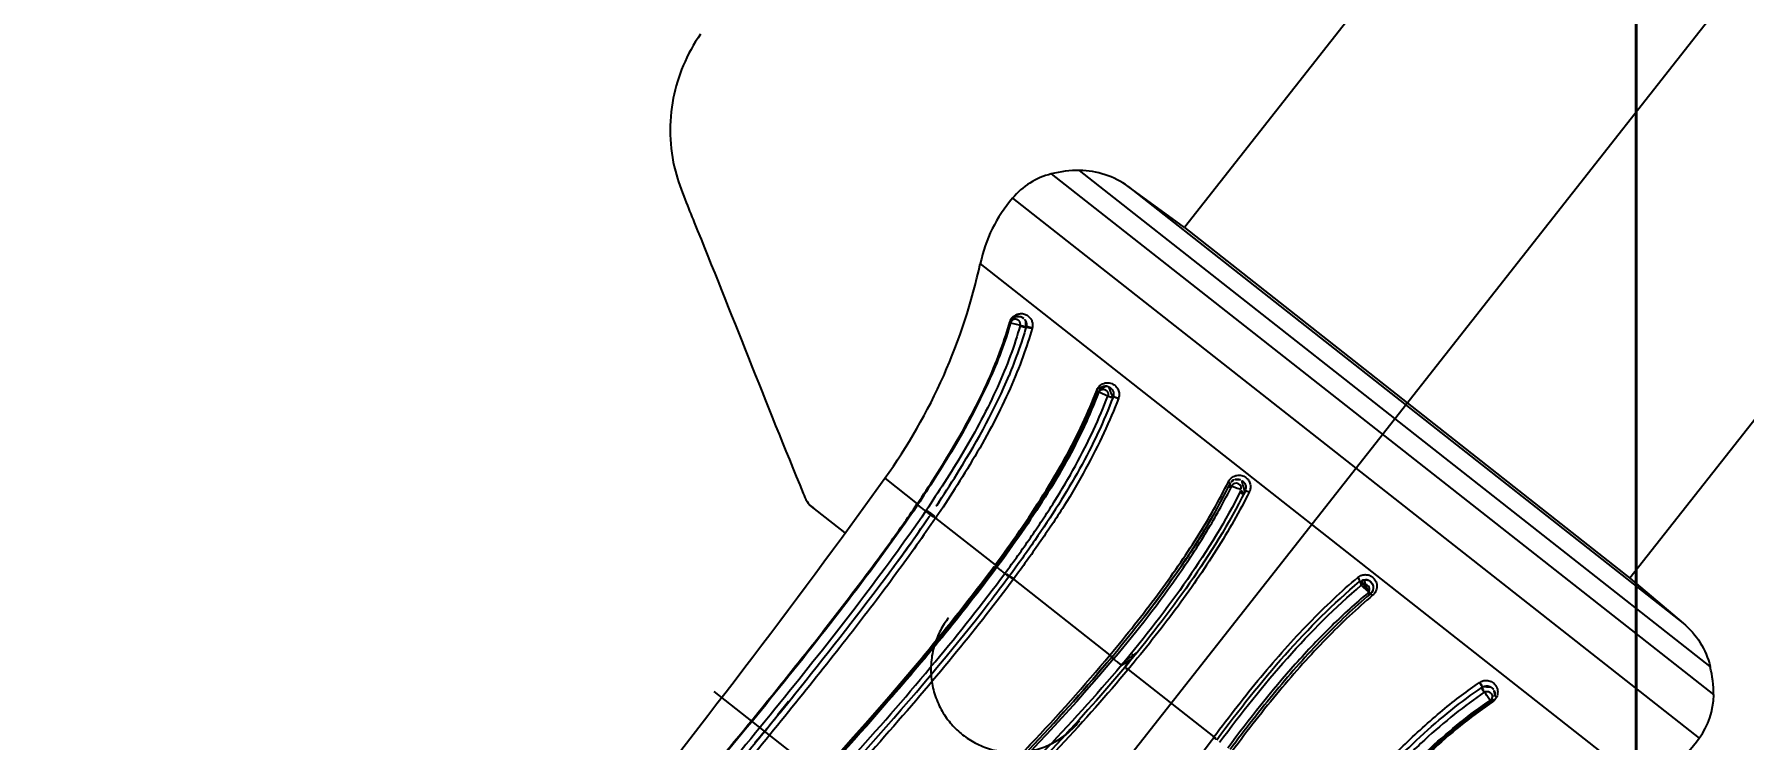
# Model space of a CAD drawing. Header units: millimetres. Extents: x 1145859089 to 1147511753, y -1047484727 to -1047247487.
# Drawn here: x 1146333746.1 to 1146333848.6, y -1047434015.2 to -1047433972.9 of the extents above; entities that cross this region are included whole.
import ezdxf
from ezdxf.xclip import XClip

# ---------------------------------------------------------------- set-up
doc = ezdxf.new("R2010")
doc.units = ezdxf.units.MM
doc.header["$LTSCALE"] = 100
doc.header["$MEASUREMENT"] = 0
doc.header["$XCLIPFRAME"] = 2
doc.linetypes.add('단지배치도$0$CENTER', pattern=[31, 30, -0.5, 0, -0.5])
doc.layers.get('0').update_dxf_attribs({"linetype": 'CONTINUOUS'})
for name, color, linetype in [('XREF', 135, 'CONTINUOUS'), ('단지배치도$0$S240910', 33, 'CONTINUOUS'), ('단지배치도$0$W240910', 135, 'CONTINUOUS')]:
    doc.layers.add(name, color=color, linetype=linetype)
doc.styles.add('단지배치도$0$WS1', font='romans.shx', dxfattribs={"width": 0.8, "bigfont": 'whgtxt.shx'})

# ---------------------------------------------------------------- blocks, each defined once
blk = doc.blocks.new('단지배치도$0$zw$9902')
at = {"layer": '단지배치도$0$W240910', "linetype": '단지배치도$0$CENTER', "ltscale": 20}
blk.add_line((65032.43, -62781.32), (65324.2, -62410.3), dxfattribs=at)
at = {"layer": '단지배치도$0$W240910', "linetype": 'ByBlock', "ltscale": 20}
for p, q in [((65188.4, -62555.47), (65141.44, -62615.19)), ((65215.13, -62576.49), (65168.17, -62636.21)), ((65133.45, -62611.97), (65173.19, -62643.22)), ((65172.98, -62641.51), (65135.15, -62611.76)), ((65131.13, -62613.43), (65172.32, -62645.81)), ((65138.07, -62612.72), (65171.36, -62638.91)), ((65141.44, -62615.19), (65138.07, -62612.72)), ((65141.44, -62615.19), (65168.17, -62636.21)), ((65168.97, -62648.61), (65129.2, -62617.34)), ((65123.47, -62630.22), (65125.42, -62631.75)), ((65121.09, -62633.5), (65118.97, -62631.83)), ((65125.4, -62631.78), (65125.42, -62631.75)), ((65125.4, -62631.78), (65125.4, -62631.79)), ((65125.42, -62631.79), (65125.42, -62631.79)), ((65125.42, -62631.79), (65125.42, -62631.79)), ((65125.42, -62631.79), (65125.42, -62631.79)), ((65125.42, -62631.79), (65125.42, -62631.79)), ((65125.42, -62631.79), (65125.42, -62631.79)), ((65125.42, -62631.79), (65125.42, -62631.79)), ((65125.42, -62631.79), (65125.42, -62631.79)), ((65125.42, -62631.79), (65125.42, -62631.79)), ((65125.42, -62631.79), (65125.42, -62631.79)), ((65125.42, -62631.79), (65125.42, -62631.79)), ((65125.42, -62631.79), (65125.42, -62631.79)), ((65125.42, -62631.79), (65125.42, -62631.79)), ((65125.42, -62631.79), (65125.42, -62631.79)), ((65125.42, -62631.79), (65125.42, -62631.79)), ((65125.42, -62631.79), (65125.42, -62631.79)), ((65125.42, -62631.79), (65125.42, -62631.79)), ((65125.42, -62631.79), (65125.42, -62631.79)), ((65125.42, -62631.79), (65125.42, -62631.79)), ((65125.44, -62631.82), (65125.45, -62631.83)), ((65125.95, -62632.15), (65125.92, -62632.2)), ((65126.25, -62632.35), (65126.21, -62632.4)), ((65126.51, -62632.61), (65130.09, -62635.42)), ((65130.13, -62635.5), (65130.14, -62635.48)), ((65130.14, -62635.48), (65130.14, -62635.48)), ((65130.21, -62635.54), (65130.19, -62635.56)), ((65130.19, -62635.56), (65130.19, -62635.56)), ((65130.67, -62635.93), (65130.65, -62635.92)), ((65130.69, -62635.9), (65130.67, -62635.93)), ((65130.95, -62636.08), (65130.92, -62636.11)), ((65168.17, -62636.21), (65171.36, -62638.91)), ((65122.05, -62636.45), (65122.17, -62636.3)), ((65131.2, -62636.26), (65131.18, -62636.28)), ((65131.18, -62636.28), (65136.97, -62640.83)), ((65137.21, -62641.04), (65137.19, -62641.06)), ((65137.67, -62641.44), (65137.65, -62641.43)), ((65138.06, -62641.69), (65138.04, -62641.71)), ((65138.06, -62641.69), (65143.21, -62645.74)), ((65117.69, -62643.62), (65117.04, -62644.44)), ((65143.2, -62645.77), (65143.21, -62645.74))]:
    blk.add_line(p, q, dxfattribs=at)
at = {"layer": '단지배치도$0$W240910', "linetype": '단지배치도$0$CENTER', "ltscale": 10}
blk.add_line((65113.21, -62643.01), (65147.79, -62670.21), dxfattribs=at)
at = {"layer": '단지배치도$0$W240910', "linetype": 'ByBlock', "ltscale": 20}
for centre, radius, start, end in [((65135.1, -62618.43), 6.67, 89.5756, 104.3256), ((65095.51, -62610.08), 34.46, 324.2408, 347.8497), ((64708.52, -62331.61), 511.23, 317.8961, 324.2602), ((65125.61, -62631.4), 0.441, 241.851, 242.0359), ((65125.59, -62631.43), 0.405, 242.137, 242.3327), ((65125.57, -62631.46), 0.368, 242.0194, 242.228), ((65125.55, -62631.49), 0.331, 242.4083, 242.6321), ((65125.54, -62631.52), 0.298, 242.7393, 242.9802), ((65125.52, -62631.55), 0.266, 243.1858, 243.445), ((65125.51, -62631.58), 0.235, 243.1834, 243.4639), ((65125.5, -62631.6), 0.21, 243.5819, 243.886), ((65125.49, -62631.62), 0.184, 244.1234, 244.4552), ((65125.48, -62631.65), 0.16, 244.1665, 244.5288), ((65125.47, -62631.67), 0.139, 244.792, 245.1907), ((65125.46, -62631.68), 0.119, 244.8756, 245.3148), ((65125.45, -62631.7), 0.101, 245.6106, 246.0996), ((65125.45, -62631.71), 0.0868, 246.2541, 246.8001), ((65125.44, -62631.73), 0.0718, 247.3549, 247.9689), ((65125.44, -62631.74), 0.0595, 246.8697, 247.5591), ((65125.43, -62631.75), 0.0483, 248.7749, 249.5708), ((65125.43, -62631.76), 0.038, 249.2016, 250.1367), ((65125.42, -62631.76), 0.0308, 250.6704, 251.7363), ((65125.42, -62631.77), 0.0257, 251.4071, 252.5719), ((65125.42, -62631.78), 0.0178, 253.3039, 254.8318), ((65125.42, -62631.78), 0.0108, 254.2421, 256.5001), ((65125.42, -62631.78), 0.00958, 257.964, 260.1843), ((65125.42, -62631.77), 0.0201, 259.5442, 260.4507), ((65125.42, -62631.79), 0.00405, 265.0485, 269.2116), ((65125.42, -62631.79), 0.00154, 275.2242, 287.9408), ((65125.42, -62631.79), 0.00192, 286.2077, 297.5669), ((64985.44, -62809.9), 226.53, 51.8164, 51.8213), ((64984.28, -62811.4), 228.42, 51.8164, 51.8213), ((64983.07, -62812.78), 230.25, 51.7873, 51.7922), ((64982.08, -62814.26), 232.03, 51.8164, 51.8213), ((64980.79, -62815.74), 233.98, 51.7875, 51.7923), ((64979.86, -62817.14), 235.66, 51.8164, 51.8212), ((64978.56, -62818.64), 237.65, 51.7876, 51.7924), ((64977.35, -62820.01), 239.47, 51.759, 51.7637), ((64976.24, -62821.66), 241.45, 51.7878, 51.7926), ((64975.21, -62822.99), 243.13, 51.7879, 51.7926), ((64973.86, -62824.55), 245.2, 51.7595, 51.7642), ((64972.65, -62826.11), 247.17, 51.7596, 51.7643), ((64971.59, -62827.49), 248.91, 51.7598, 51.7644), ((64970.73, -62828.62), 250.33, 51.7599, 51.7646), ((64969.16, -62830.64), 252.89, 51.7601, 51.7647), ((64967.03, -62833.18), 256.21, 51.732, 51.7366), ((64967.07, -62833.36), 256.32, 51.7604, 51.765), ((64968.75, -62831.07), 253.48, 51.7327, 51.7373), ((64963.65, -62837.56), 261.73, 51.7326, 51.7371), ((64951.95, -62852.43), 280.66, 51.7324, 51.7366), ((64964.4, -62836.48), 260.42, 51.7063, 51.7108), ((64986.21, -62809.08), 225.4, 51.7355, 51.7409), ((64951.77, -62852.53), 280.84, 51.7025, 51.7066), ((64666.02, -63214.84), 742.28, 51.72342, 51.72482), ((64980.77, -62815.8), 234.05, 51.6937, 51.6994), ((64994.31, -62798.78), 212.29, 51.7032, 51.713), ((64769.72, -63082.96), 574.51, 51.68386, 51.6886), ((65130.14, -62635.5), 0.0083, 210.7855, 216.8126), ((65130.13, -62635.5), 0.0059, 202.5272, 210.4847), ((65130.35, -62635.27), 0.321, 228.4039, 228.7847), ((65130.31, -62635.32), 0.262, 228.0318, 228.4532), ((65130.25, -62635.38), 0.177, 227.5493, 228.1065), ((65130.2, -62635.43), 0.105, 226.1398, 226.9731), ((65130.19, -62635.44), 0.0874, 225.6799, 226.5366), ((65130.24, -62635.39), 0.159, 225.2259, 225.6138), ((65130.15, -62635.48), 0.0319, 220.5101, 222.1892), ((65130.14, -62635.48), 0.000474, 173.7105, 218.1077), ((65130.14, -62635.48), 0.0016, 200.0926, 219.1381), ((65130.15, -62635.48), 0.0047, 211.9, 220.5157), ((65130.15, -62635.48), 0.0108, 217.4604, 222.3358), ((65130.16, -62635.47), 0.0209, 221.4418, 224.4666), ((65130.47, -62635.12), 0.516, 229.4147, 229.696), ((65130.4, -62635.21), 0.404, 228.9503, 229.2815), ((65130.74, -62634.81), 0.925, 230.2489, 230.4417), ((65130.64, -62634.92), 0.776, 229.9512, 230.1677), ((65130.55, -62635.03), 0.641, 229.8021, 230.0453), ((65130.17, -62635.46), 0.0362, 222.8976, 224.9738), ((65130.19, -62635.45), 0.0583, 225.0244, 226.5162), ((65130.21, -62635.43), 0.0864, 225.9039, 227.0429), ((65130.23, -62635.4), 0.124, 226.9074, 227.7959), ((65130.26, -62635.37), 0.17, 227.6984, 228.4183), ((65130.3, -62635.32), 0.225, 228.3164, 228.9069), ((65130.35, -62635.27), 0.292, 228.8546, 229.352), ((65130.96, -62634.54), 1.28, 230.5852, 230.7411), ((65130.84, -62634.68), 1.09, 230.3394, 230.5124), ((65131.21, -62634.22), 1.68, 231.0001, 231.1299), ((65131.08, -62634.38), 1.47, 230.806, 230.9481), ((65130.4, -62635.22), 0.369, 229.2916, 229.7144), ((65130.45, -62635.15), 0.456, 229.674, 230.0408), ((65130.52, -62635.07), 0.559, 229.8178, 230.1365), ((65130.59, -62634.98), 0.672, 230.2856, 230.5662), ((65130.67, -62634.89), 0.792, 230.5375, 230.7888), ((65131.5, -62633.86), 2.14, 231.2074, 231.3177), ((65131.36, -62634.05), 1.9, 231.0375, 231.157), ((65131.65, -62633.67), 2.39, 231.3642, 231.4665), ((65130.74, -62634.8), 0.91, 230.6053, 230.835), ((65130.85, -62634.67), 1.08, 230.9622, 231.1638), ((65130.99, -62634.5), 1.3, 231.1492, 231.3221), ((65132.14, -62633.05), 3.18, 231.6535, 231.7372), ((65131.97, -62633.27), 2.9, 231.6476, 231.7371), ((65131.82, -62633.47), 2.64, 231.3805, 231.4759), ((65131.04, -62634.44), 1.37, 231.1811, 231.3547), ((65131.02, -62634.46), 1.35, 231.4656, 231.6524), ((65131.33, -62634.07), 1.84, 231.6178, 231.7496), ((65132.47, -62632.63), 3.71, 231.8996, 231.9744), ((65132.34, -62632.82), 3.48, 231.6591, 231.7373), ((65133.08, -62631.86), 4.66, 231.648, 231.6959), ((65131.31, -62634.1), 1.81, 231.8446, 232.0109), ((65131.37, -62634.02), 1.91, 231.9661, 232.2179), ((65132.59, -62632.49), 3.89, 231.8984, 231.9712), ((64836.51, -63009.73), 475.66, 51.8669, 51.8723), ((65133.64, -62631.1), 5.62, 232.1722, 232.2862), ((65020.13, -62775.78), 178.26, 51.8465, 51.8576), ((65006.56, -62793.07), 200.23, 51.8411, 51.8476), ((64733.57, -63140.69), 642.24, 51.85077, 51.85233), ((64979.39, -62827.74), 244.29, 51.8461, 51.8507), ((65007.84, -62791.39), 198.13, 51.8158, 51.8218), ((64987.39, -62817.61), 231.37, 51.8447, 51.8497), ((64974.48, -62833.87), 252.14, 51.8166, 51.8211), ((64983.54, -62822.38), 237.51, 51.8164, 51.8212), ((64986.81, -62818.26), 232.24, 51.8163, 51.8213), ((64983.63, -62822.14), 237.26, 51.7879, 51.7928), ((64982.2, -62824.19), 239.76, 51.8164, 51.8212), ((64982.54, -62823.6), 239.08, 51.788, 51.7928), ((64982.5, -62823.68), 239.17, 51.788, 51.7928), ((64981.84, -62824.55), 240.27, 51.788, 51.7929), ((64981.4, -62825.15), 241, 51.7881, 51.7929), ((64981, -62825.68), 241.67, 51.7881, 51.7929), ((64980.61, -62826.03), 242.19, 51.7598, 51.7646), ((64980.28, -62826.67), 242.89, 51.7882, 51.7929), ((64979.77, -62827.16), 243.6, 51.7599, 51.7647), ((64979.45, -62827.6), 244.14, 51.76, 51.7647), ((64978.96, -62828.24), 244.94, 51.7601, 51.7648), ((64978.54, -62828.62), 245.5, 51.7319, 51.7367), ((64978.22, -62829.25), 246.19, 51.7601, 51.7649), ((64977.72, -62829.72), 246.87, 51.7321, 51.7368), ((64977.31, -62830.27), 247.56, 51.7322, 51.7369), ((64976.99, -62830.72), 248.11, 51.7322, 51.7369), ((65152.27, -62636.79), 0.5, 310.0793, 130.0822), ((63406.24, -64845.22), 2802.59, 51.85609, 51.85702), ((64490.08, -63465.03), 1047.7, 51.8508, 51.85271), ((64412.91, -63563.08), 1172.47, 51.84362, 51.84472), ((62820.3, -65590.93), 3750.96, 51.85123, 51.8515), ((64256.64, -63762.21), 1425.6, 51.84785, 51.84863), ((64424.73, -63548.2), 1153.47, 51.84592, 51.84695), ((64306.35, -63698.94), 1345.13, 51.84663, 51.8475), ((64234.23, -63790.8), 1461.93, 51.84713, 51.84791), ((64288.02, -63721.24), 1373.99, 51.81841, 51.81925), ((64308.54, -63696.26), 1341.68, 51.84679, 51.84765), ((64292.2, -63717.09), 1368.15, 51.84683, 51.84767), ((64285.26, -63725.96), 1379.41, 51.84686, 51.84769), ((64289.22, -63720.95), 1373.04, 51.84683, 51.84767), ((64290.38, -63718.4), 1370.31, 51.81841, 51.81925), ((64288.57, -63721.84), 1374.13, 51.84681, 51.84765), ((64287.52, -63723.21), 1375.85, 51.84681, 51.84765), ((64286.58, -63723.33), 1376.53, 51.81841, 51.81925), ((64286.88, -63724.09), 1376.95, 51.8468, 51.84764), ((64285.89, -63725.38), 1378.57, 51.84679, 51.84763), ((64284.88, -63725.59), 1379.36, 51.81841, 51.81925), ((64284.64, -63727.04), 1380.65, 51.84677, 51.84761), ((64283.27, -63727.7), 1382.01, 51.81841, 51.81925), ((64283.81, -63728.16), 1382.05, 51.84677, 51.84761), ((64281.99, -63729.39), 1384.14, 51.81841, 51.81925), ((64282.13, -63730.37), 1384.82, 51.84675, 51.84758), ((64281.16, -63730.52), 1385.54, 51.81841, 51.81925), ((64280.38, -63731.55), 1386.83, 51.81841, 51.81925), ((65166.51, -62643.14), 6.67, 359.3121, 14.0621)]:
    blk.add_arc(centre, radius, start, end, dxfattribs=at)
for points, knots in [([(65112.42, -62603.58), (65112.01, -62604.17), (65111.32, -62605.41), (65110.49, -62608.16), (65110.55, -62611), (65111.44, -62613.41), (65114.06, -62619.83), (65116.48, -62626.07), (65118.85, -62631.8), (65119.19, -62632)], [0, 0, 0, 0, 2.150943, 4.213586, 8.616621, 10.440412, 11.895892, 29.416902, 30.503738, 30.503738, 30.503738, 30.503738]), ([(65125.42, -62631.75), (65125.77, -62631.23), (65126.5, -62630.13), (65127.64, -62628.28), (65128.77, -62626.27), (65129.74, -62624.28), (65130.46, -62622.48), (65130.82, -62621.38), (65130.97, -62620.85)], [0, 0, 0, 0, 0.166667, 0.333333, 0.5, 0.666667, 0.833333, 1, 1, 1, 1]), ([(65130.97, -62620.85), (65130.98, -62620.83), (65131, -62620.77), (65131.03, -62620.69), (65131.08, -62620.62), (65131.14, -62620.55), (65131.21, -62620.5), (65131.28, -62620.45), (65131.36, -62620.4), (65131.45, -62620.37), (65131.55, -62620.35), (65131.67, -62620.34), (65131.79, -62620.35), (65131.91, -62620.39), (65132.01, -62620.44), (65132.1, -62620.51), (65132.18, -62620.59), (65132.24, -62620.67), (65132.28, -62620.76), (65132.32, -62620.86), (65132.33, -62620.96), (65132.34, -62621.06), (65132.33, -62621.15), (65132.31, -62621.21), (65132.31, -62621.23)], [0, 0, 0, 0, 0.045455, 0.090909, 0.136364, 0.181818, 0.227273, 0.272727, 0.318182, 0.363636, 0.409091, 0.454545, 0.5, 0.545455, 0.590909, 0.636364, 0.681818, 0.727273, 0.772727, 0.818182, 0.863636, 0.909091, 0.954545, 1, 1, 1, 1]), ([(65131.22, -62620.57), (65131.21, -62620.58), (65131.18, -62620.6), (65131.12, -62620.65), (65131.06, -62620.72), (65131.01, -62620.79), (65130.99, -62620.85), (65130.99, -62620.87)], [0.7332749, 0.7332749, 0.7332749, 0.7332749, 0.75, 0.8125, 0.875, 0.9375, 1, 1, 1, 1]), ([(65131.01, -62620.89), (65131, -62620.87), (65131, -62620.86), (65131.01, -62620.84), (65131.01, -62620.84), (65131.01, -62620.83)], [0.3963075, 0.3963075, 0.3963075, 0.3963075, 0.4565302, 0.488611, 0.4993046, 0.4993046, 0.4993046, 0.4993046]), ([(65131.01, -62620.89), (65131.02, -62620.87), (65131.04, -62620.82), (65131.08, -62620.77), (65131.12, -62620.73), (65131.18, -62620.7), (65131.24, -62620.68), (65131.31, -62620.68), (65131.37, -62620.69), (65131.42, -62620.71), (65131.47, -62620.73), (65131.51, -62620.77), (65131.54, -62620.8), (65131.57, -62620.84), (65131.59, -62620.89), (65131.6, -62620.94), (65131.6, -62620.98), (65131.6, -62621.03), (65131.59, -62621.05), (65131.59, -62621.06)], [0, 0, 0, 0, 0.058824, 0.117647, 0.176471, 0.235294, 0.294118, 0.352941, 0.411765, 0.470588, 0.529412, 0.588235, 0.647059, 0.705882, 0.764706, 0.823529, 0.882353, 0.941176, 1, 1, 1, 1]), ([(65131.01, -62620.83), (65131.01, -62620.84), (65131.01, -62620.84), (65131.02, -62620.85), (65131.01, -62620.89)], [0.79887849, 0.79887849, 0.79887849, 0.79887849, 0.82392641, 0.87012255, 0.87012255, 0.87012255, 0.87012255]), ([(65131.64, -62620.53), (65131.6, -62620.52), (65131.47, -62620.5), (65131.32, -62620.52), (65131.22, -62620.57)], [0, 0, 0, 0, 0.227922, 1, 1, 1, 1]), ([(65131.5, -62620.51), (65131.47, -62620.51), (65131.39, -62620.51), (65131.3, -62620.53), (65131.24, -62620.56), (65131.22, -62620.57)], [0.5722293, 0.5722293, 0.5722293, 0.5722293, 0.625, 0.6875, 0.7332749, 0.7332749, 0.7332749, 0.7332749]), ([(65131.8, -62620.64), (65131.78, -62620.62), (65131.73, -62620.58), (65131.67, -62620.55), (65131.64, -62620.54), (65131.64, -62620.53)], [0.3928495, 0.3928495, 0.3928495, 0.3928495, 0.4375, 0.5, 0.5020966, 0.5020966, 0.5020966, 0.5020966]), ([(65131.94, -62621.15), (65131.95, -62621.12), (65131.97, -62621.06), (65131.97, -62620.97), (65131.96, -62620.9), (65131.94, -62620.84), (65131.92, -62620.8), (65131.92, -62620.8)], [0, 0, 0, 0, 0.0625, 0.125, 0.1875, 0.25, 0.2602984, 0.2602984, 0.2602984, 0.2602984]), ([(65131.01, -62620.89), (65130.86, -62621.43), (65130.5, -62622.57), (65129.69, -62624.47), (65128.72, -62626.46), (65127.61, -62628.41), (65126.46, -62630.25), (65125.77, -62631.32), (65125.44, -62631.82)], [0, 0, 0, 0, 0.166667, 0.333333, 0.5, 0.666667, 0.833333, 1, 1, 1, 1]), ([(65131.59, -62621.06), (65131.42, -62621.65), (65131.03, -62622.86), (65130.26, -62624.74), (65129.28, -62626.72), (65128.18, -62628.69), (65127.05, -62630.49), (65126.31, -62631.61), (65125.95, -62632.15)], [0, 0, 0, 0, 0.166667, 0.333333, 0.5, 0.666667, 0.833333, 1, 1, 1, 1]), ([(65132.31, -62621.23), (65132.15, -62621.76), (65131.79, -62622.89), (65131.02, -62624.83), (65130.03, -62626.87), (65128.88, -62628.93), (65127.66, -62630.89), (65126.91, -62632.03), (65126.55, -62632.56)], [0, 0, 0, 0, 0.166667, 0.333333, 0.5, 0.666667, 0.833333, 1, 1, 1, 1]), ([(65128.65, -62626.52), (65128.71, -62626.39), (65128.91, -62626.01), (65129.25, -62625.34), (65129.67, -62624.44), (65130.11, -62623.42), (65130.55, -62622.25), (65130.85, -62621.35), (65130.99, -62620.87)], [0.5751931, 0.5751931, 0.5751931, 0.5751931, 0.6153846, 0.6923077, 0.7692308, 0.8461538, 0.9230769, 1, 1, 1, 1]), ([(65131.94, -62621.15), (65131.82, -62621.59), (65131.57, -62622.4), (65131.1, -62623.6), (65130.92, -62624.05)], [0, 0, 0, 0, 0.1666667, 0.2715337, 0.2715337, 0.2715337, 0.2715337]), ([(65131.62, -62621.01), (65131.62, -62621.02), (65131.62, -62621.04), (65131.61, -62621.06), (65131.59, -62621.06)], [3.4182202, 3.4182202, 3.4182202, 3.4182202, 3.4632361, 3.5466102, 3.5466102, 3.5466102, 3.5466102]), ([(65131.62, -62621.01), (65131.62, -62621.01), (65131.61, -62621.01), (65131.6, -62621.01), (65131.59, -62621.06)], [0.79887849, 0.79887849, 0.79887849, 0.79887849, 0.82392641, 0.86835656, 0.86835656, 0.86835656, 0.86835656]), ([(65129.62, -62624.56), (65128.89, -62626.17), (65127.53, -62628.6), (65125.99, -62630.95), (65125.42, -62631.79)], [1.818967, 1.818967, 1.818967, 1.818967, 38.297208, 58.78155, 58.78155, 58.78155, 58.78155]), ([(65126.75, -62631.6), (65127.15, -62630.99), (65128.72, -62628.54), (65130.11, -62626.02), (65130.92, -62624.05)], [4.278377, 4.278377, 4.278377, 4.278377, 7.084866, 15.302554, 15.302554, 15.302554, 15.302554]), ([(65136.79, -62624.7), (65136.77, -62624.69), (65136.69, -62624.68), (65136.54, -62624.7), (65136.33, -62624.82), (65136.25, -62624.95), (65136.23, -62625.01)], [0.5842789, 0.5842789, 0.5842789, 0.5842789, 0.625, 0.75, 0.875, 1, 1, 1, 1]), ([(65136.85, -62625.29), (65136.85, -62625.28), (65136.86, -62625.24), (65136.87, -62625.18), (65136.86, -62625.11), (65136.83, -62625.05), (65136.79, -62624.99), (65136.74, -62624.94), (65136.67, -62624.9), (65136.59, -62624.88), (65136.5, -62624.89), (65136.42, -62624.92), (65136.36, -62624.96), (65136.31, -62625.01), (65136.29, -62625.06), (65136.28, -62625.08)], [0, 0, 0, 0, 0.076923, 0.153846, 0.230769, 0.307692, 0.384615, 0.461538, 0.538462, 0.615385, 0.692308, 0.769231, 0.846154, 0.923077, 1, 1, 1, 1]), ([(65137.16, -62625.36), (65137.19, -62625.3), (65137.21, -62625.16), (65137.16, -62624.97), (65137.06, -62624.83), (65136.96, -62624.76), (65136.89, -62624.73), (65136.87, -62624.73)], [0, 0, 0, 0, 0.125, 0.25, 0.375, 0.5, 0.5274405, 0.5274405, 0.5274405, 0.5274405]), ([(65126.45, -62630.21), (65126.67, -62629.89), (65126.9, -62629.52), (65127.13, -62629.16), (65127.15, -62629.13)], [16.200532, 16.200532, 16.200532, 16.200532, 25.271161, 26.185555, 26.185555, 26.185555, 26.185555]), ([(65136.97, -62640.83), (65138, -62639.6), (65139.91, -62637.18), (65142.28, -62633.75), (65143.54, -62631.52), (65144.08, -62630.43)], [0, 0, 0, 0, 0.333333, 0.666667, 1, 1, 1, 1]), ([(65137.1, -62640.93), (65137.58, -62640.35), (65138.53, -62639.18), (65139.88, -62637.43), (65141.13, -62635.68), (65142.28, -62633.96), (65143.3, -62632.25), (65143.9, -62631.12), (65144.18, -62630.56)], [0, 0, 0, 0, 0.166667, 0.333333, 0.5, 0.666667, 0.833333, 1, 1, 1, 1]), ([(65137.21, -62641.04), (65138.61, -62639.37), (65140.62, -62636.79), (65142.89, -62633.3), (65143.86, -62631.54), (65144.28, -62630.69)], [0, 0, 0, 0, 0.504987, 0.762485, 1, 1, 1, 1]), ([(65144.82, -62630.96), (65143.93, -62632.76), (65141.75, -62636.32), (65139.07, -62639.76), (65137.67, -62641.44)], [0, 0, 0, 0, 0.499985, 1, 1, 1, 1]), ([(65145.08, -62631.01), (65144.11, -62632.94), (65141.84, -62636.6), (65139.22, -62639.95), (65137.86, -62641.57)], [0.032516, 0.032516, 0.032516, 0.032516, 1.644045, 3.254881, 3.254881, 3.254881, 3.254881]), ([(65145.33, -62631.05), (65145.05, -62631.62), (65144.43, -62632.77), (65143.37, -62634.53), (65142.19, -62636.32), (65140.91, -62638.11), (65139.53, -62639.9), (65138.56, -62641.1), (65138.06, -62641.69)], [0, 0, 0, 0, 0.166667, 0.333333, 0.5, 0.666667, 0.833333, 1, 1, 1, 1]), ([(65144.18, -62630.56), (65144.18, -62630.55), (65144.18, -62630.52), (65144.14, -62630.48), (65144.1, -62630.45), (65144.08, -62630.43)], [0, 0, 0, 0, 0.333333, 0.666667, 1, 1, 1, 1]), ([(65144.28, -62630.69), (65144.25, -62630.74), (65144.1, -62630.79), (65144.16, -62630.61), (65144.18, -62630.56)], [0, 0, 0, 0, 0.0001965946, 0.0003867879, 0.0003867879, 0.0003867879, 0.0003867879]), ([(65144.28, -62630.69), (65144.31, -62630.63), (65144.39, -62630.55), (65144.56, -62630.51), (65144.71, -62630.56), (65144.82, -62630.67), (65144.86, -62630.81), (65144.84, -62630.91), (65144.82, -62630.96)], [0, 0, 0, 0, 0.166667, 0.333333, 0.5, 0.666667, 0.833333, 1, 1, 1, 1]), ([(65144.82, -62630.96), (65144.79, -62631.03), (65144.89, -62631.25), (65145.04, -62631.07), (65145.07, -62631)], [0, 0, 0, 0, 0.0002526869, 0.000499433, 0.000499433, 0.000499433, 0.000499433]), ([(65145.07, -62631), (65145.14, -62630.88), (65145.15, -62630.63), (65144.97, -62630.4), (65144.85, -62630.33), (65144.81, -62630.32)], [0, 0, 0, 0, 0.0004225914, 0.0006964654, 0.0008375649, 0.0008375649, 0.0008375649, 0.0008375649]), ([(65145.33, -62631.05), (65145.31, -62631.04), (65145.25, -62631.01), (65145.17, -62630.98), (65145.1, -62630.98), (65145.08, -62631), (65145.08, -62631.01)], [0, 0, 0, 0, 0.202316, 0.499974, 0.797632, 1, 1, 1, 1]), ([(65089.17, -62675.44), (65089.83, -62674.67), (65091.27, -62672.98), (65094.29, -62669.46), (65098.27, -62664.92), (65103.03, -62659.46), (65107.75, -62653.98), (65112.43, -62648.46), (65116.26, -62643.82), (65119.27, -62640.05), (65121.49, -62637.19), (65123.54, -62634.44), (65124.83, -62632.63), (65125.4, -62631.78)], [0, 0, 0, 0, 0.053753, 0.117503, 0.245004, 0.372505, 0.500005, 0.627506, 0.755006, 0.818756, 0.882507, 0.946257, 1, 1, 1, 1]), ([(65089.22, -62675.4), (65091.05, -62673.24), (65092.9, -62671.09), (65097.25, -62666.1), (65099.75, -62663.26), (65104.7, -62657.55), (65107.16, -62654.69), (65112.05, -62648.93), (65114.46, -62646.04), (65121.14, -62637.79), (65123.57, -62634.52), (65125.42, -62631.79)], [0, 0, 0, 0, 0.135041, 0.135041, 0.315029, 0.315029, 0.494789, 0.494789, 0.67443, 0.67443, 1, 1, 1, 1]), ([(65125.44, -62631.82), (65124.11, -62633.78), (65121.3, -62637.58), (65116.9, -62643.13), (65112.39, -62648.59), (65108.57, -62653.09), (65104.72, -62657.57), (65100.86, -62662.03), (65095.4, -62668.25), (65091.53, -62672.71), (65089.25, -62675.41)], [0, 0, 0, 0, 0.00709361, 0.01418547, 0.02127667, 0.02836778, 0.03191301, 0.03900351, 0.04609361, 0.05672771, 0.05672771, 0.05672771, 0.05672771]), ([(65125.44, -62631.82), (65125.43, -62631.81), (65125.43, -62631.81), (65125.42, -62631.8), (65125.42, -62631.8), (65125.42, -62631.79)], [0, 0, 0, 0, 0.333333, 0.666667, 1, 1, 1, 1]), ([(65125.92, -62632.2), (65124.66, -62634.05), (65121.88, -62637.82), (65117.47, -62643.39), (65112.82, -62649.01), (65108.1, -62654.57), (65103.34, -62660.11), (65098.53, -62665.6), (65093.97, -62670.82), (65091.05, -62674.22), (65089.72, -62675.79)], [0, 0, 0, 0, 0.118744, 0.247494, 0.376244, 0.504993, 0.633743, 0.762493, 0.891243, 1, 1, 1, 1]), ([(65126.51, -62632.61), (65125.79, -62633.67), (65124.21, -62635.91), (65121.41, -62639.59), (65118.19, -62643.64), (65114.54, -62648.09), (65110.38, -62653.03), (65105.65, -62658.56), (65100.09, -62664.95), (65094.69, -62671.11), (65091.66, -62674.64), (65090.26, -62676.3)], [0, 0, 0, 0, 0.111111, 0.222222, 0.333333, 0.444444, 0.555556, 0.666667, 0.777778, 0.888889, 1, 1, 1, 1]), ([(65112.62, -62649.79), (65112.63, -62649.78), (65112.66, -62649.74), (65112.75, -62649.63), (65112.97, -62649.37), (65113.43, -62648.82), (65114.58, -62647.44), (65117.45, -62643.98), (65121.53, -62638.86), (65124.75, -62634.55), (65126.14, -62632.51)], [0, 0, 0, 0, 0.001922, 0.006725, 0.018735, 0.04876, 0.105058, 0.264569, 0.663358, 1, 1, 1, 1]), ([(65125.92, -62632.2), (65125.96, -62632.22), (65126.12, -62632.33), (65126.21, -62632.4), (65126.21, -62632.4)], [2.232937, 2.232937, 2.232937, 2.232937, 7.278857, 12.328552, 12.328552, 12.328552, 12.328552]), ([(65126.25, -62632.36), (65126.25, -62632.36), (65126.35, -62632.43), (65126.51, -62632.54), (65126.55, -62632.56)], [2.121554, 2.121554, 2.121554, 2.121554, 6.934416, 11.760936, 11.760936, 11.760936, 11.760936]), ([(65126.55, -62632.56), (65126.54, -62632.57), (65126.54, -62632.58), (65126.52, -62632.59), (65126.52, -62632.6), (65126.51, -62632.61)], [0, 0, 0, 0, 0.333333, 0.666667, 1, 1, 1, 1]), ([(65091.72, -62677.36), (65094.82, -62673.9), (65101.4, -62667.04), (65111.44, -62656.84), (65121.23, -62646.41), (65127.38, -62639.22), (65130.13, -62635.5)], [0.123852, 0.123852, 0.123852, 0.123852, 3.008546, 6.018243, 9.02794, 11.913787, 11.913787, 11.913787, 11.913787]), ([(65130.19, -62635.56), (65128.07, -62638.42), (65123.9, -62643.43), (65115.96, -62652.2), (65105.27, -62663.25), (65096.52, -62672.09), (65091.76, -62677.39)], [0, 0, 0, 0, 0.0106829, 0.01958001, 0.03558159, 0.05692949, 0.05692949, 0.05692949, 0.05692949]), ([(65092.24, -62677.76), (65095.24, -62674.41), (65100.05, -62669.39), (65106.62, -62662.69), (65113.43, -62655.71), (65120.13, -62648.62), (65126.41, -62641.41), (65129.33, -62637.74), (65130.67, -62635.93)], [0, 0, 0, 0, 0.237508, 0.366258, 0.495008, 0.752508, 0.881258, 1, 1, 1, 1]), ([(65130.09, -62635.42), (65130.1, -62635.43), (65130.12, -62635.45), (65130.14, -62635.47), (65130.14, -62635.48), (65130.14, -62635.48)], [0, 0, 0, 0, 0.333333, 0.666667, 1, 1, 1, 1]), ([(65130.95, -62636.08), (65130.95, -62636.08), (65130.87, -62636.03), (65130.74, -62635.93), (65130.69, -62635.9)], [2.80045, 2.80045, 2.80045, 2.80045, 8.174689, 13.54896, 13.54896, 13.54896, 13.54896]), ([(65131.18, -62636.28), (65131.13, -62636.25), (65131, -62636.15), (65130.93, -62636.1), (65130.93, -62636.1)], [4.099239, 4.099239, 4.099239, 4.099239, 11.951027, 19.818394, 19.818394, 19.818394, 19.818394]), ([(65143.21, -62645.74), (65143.67, -62645.12), (65144.61, -62643.9), (65146.02, -62642.13), (65147.46, -62640.46), (65148.92, -62638.89), (65150.38, -62637.45), (65151.36, -62636.58), (65151.84, -62636.17)], [0, 0, 0, 0, 0.166667, 0.333333, 0.5, 0.666667, 0.833333, 1, 1, 1, 1]), ([(65151.84, -62636.17), (65151.86, -62636.19), (65151.9, -62636.23), (65151.95, -62636.31), (65151.96, -62636.38), (65151.95, -62636.4), (65151.94, -62636.41)], [0, 0, 0, 0, 0.202316, 0.499974, 0.797632, 1, 1, 1, 1]), ([(65143.55, -62646.06), (65144.85, -62644.31), (65147.56, -62640.89), (65150.51, -62637.94), (65152.05, -62636.64)], [0, 0, 0, 0, 0.500014, 1, 1, 1, 1]), ([(65152.44, -62637.11), (65151.71, -62637.72), (65150.23, -62639.07), (65147.37, -62642.1), (65145.34, -62644.66), (65144.04, -62646.41)], [0, 0, 0, 0, 0.237515, 0.495013, 1, 1, 1, 1]), ([(65152.59, -62637.17), (65152.11, -62637.57), (65151.15, -62638.43), (65149.73, -62639.83), (65148.32, -62641.34), (65146.93, -62642.97), (65145.54, -62644.7), (65144.63, -62645.89), (65144.18, -62646.5)], [0, 0, 0, 0, 0.1666667, 0.3333333, 0.5, 0.6666667, 0.8333333, 1, 1, 1, 1]), ([(65152.73, -62637.24), (65151.8, -62638.03), (65149.92, -62639.79), (65147.15, -62642.89), (65145.25, -62645.32), (65144.31, -62646.6)], [0, 0, 0, 0, 0.333333, 0.666667, 1, 1, 1, 1]), ([(65152.59, -62637.17), (65152.73, -62637.05), (65152.83, -62636.83), (65152.65, -62636.38), (65152.4, -62636.28), (65152.09, -62636.32), (65152, -62636.36), (65151.95, -62636.41)], [0, 0, 0, 0, 0.436006, 0.436006, 0.865969, 0.865969, 1, 1, 1, 1]), ([(65152.05, -62636.64), (65152.07, -62636.59), (65152.06, -62636.4), (65151.98, -62636.38), (65151.95, -62636.41)], [0, 0, 0, 0, 0.0002153058, 0.0004289318, 0.0004289318, 0.0004289318, 0.0004289318]), ([(65152.05, -62636.64), (65152.08, -62636.62), (65152.14, -62636.58), (65152.26, -62636.57), (65152.38, -62636.6), (65152.49, -62636.69), (65152.55, -62636.82), (65152.54, -62636.99), (65152.48, -62637.07), (65152.44, -62637.11)], [0, 0, 0, 0, 0.142857, 0.285714, 0.428571, 0.571429, 0.714286, 0.857143, 1, 1, 1, 1]), ([(65152.44, -62637.11), (65152.44, -62637.11), (65152.45, -62637.12), (65152.49, -62637.15), (65152.53, -62637.17), (65152.58, -62637.18), (65152.58, -62637.18), (65152.59, -62637.17)], [0, 0, 0, 0, 0.084738, 0.084738, 0.675047, 0.675047, 1, 1, 1, 1]), ([(65152.73, -62637.24), (65152.71, -62637.22), (65152.67, -62637.19), (65152.62, -62637.16), (65152.6, -62637.17), (65152.59, -62637.17)], [0, 0, 0, 0, 0.333333, 0.666667, 1, 1, 1, 1]), ([(65114.46, -62655.05), (65114.69, -62654.81), (65119.98, -62649.21), (65125.2, -62643.51), (65129.74, -62637.68)], [0, 0, 0, 0, 0.043102, 1, 1, 1, 1]), ([(65091.66, -62677.36), (65095.57, -62673), (65099.62, -62668.84), (65108.53, -62659.69), (65117.98, -62650.11), (65125.71, -62640.98), (65126.34, -62640.21), (65126.97, -62639.43)], [0, 0, 0, 0, 0.330846, 0.330846, 0.944105, 0.944105, 1, 1, 1, 1]), ([(65095.16, -62680.15), (65096.84, -62678.44), (65100.3, -62675.11), (65107.47, -62668.76), (65113.85, -62663.34), (65118.81, -62659.03), (65120.57, -62657.4), (65122.37, -62655.83), (65124.08, -62654.16), (65125.85, -62652.54), (65127.59, -62650.9), (65129.71, -62648.79), (65133.04, -62645.35), (65135.44, -62642.67), (65136.97, -62640.83)], [0, 0, 0, 0, 0.00719419, 0.01439157, 0.02877216, 0.03236657, 0.03416386, 0.03596114, 0.03955563, 0.04135295, 0.04315069, 0.04674689, 0.05034313, 0.05753262, 0.05753262, 0.05753262, 0.05753262]), ([(65137.08, -62640.95), (65134.08, -62644.54), (65127.45, -62651.44), (65118.54, -62659.47), (65111.15, -62665.82), (65103.89, -62672.03), (65098.57, -62676.8), (65095.28, -62680.14)], [0, 0, 0, 0, 0.244988, 0.499987, 0.627487, 0.754987, 1, 1, 1, 1]), ([(65095.28, -62680.15), (65098.55, -62676.82), (65105.65, -62670.42), (65116.69, -62661.13), (65127.45, -62651.47), (65134.07, -62644.55), (65137.08, -62640.95)], [0.14265, 0.14265, 0.14265, 0.14265, 3.455662, 6.922975, 10.390287, 13.714952, 13.714952, 13.714952, 13.714952]), ([(65137.19, -62641.06), (65132.57, -62646.56), (65124.42, -62654.49), (65113.15, -62664.28), (65104.04, -62672), (65098.29, -62677.23), (65095.34, -62680.21)], [0, 0, 0, 0, 0.02154104, 0.03410504, 0.04487318, 0.0574294, 0.0574294, 0.0574294, 0.0574294]), ([(65136.97, -62640.83), (65136.99, -62640.85), (65137.03, -62640.88), (65137.07, -62640.91), (65137.09, -62640.93), (65137.09, -62640.93)], [0, 0, 0, 0, 0.333333, 0.666667, 1, 1, 1, 1]), ([(65137.19, -62641.06), (65137.16, -62641.04), (65137.1, -62640.98), (65137.08, -62640.96), (65137.08, -62640.95)], [0.232975, 0.232975, 0.232975, 0.232975, 0.4999093, 0.7665869, 0.7665869, 0.7665869, 0.7665869]), ([(65137.1, -62640.93), (65137.1, -62640.93), (65137.12, -62640.96), (65137.18, -62641.01), (65137.21, -62641.04)], [0.256925, 0.256925, 0.256925, 0.256925, 0.5148237, 0.7738384, 0.7738384, 0.7738384, 0.7738384]), ([(65137.67, -62641.44), (65137.73, -62641.36), (65137.84, -62641.22), (65138.03, -62641.08), (65138.17, -62640.97), (65138.3, -62640.93), (65138.31, -62640.85), (65138.33, -62640.79), (65138.38, -62640.82), (65138.39, -62640.87), (65138.46, -62640.8), (65138.49, -62640.77), (65138.54, -62640.7), (65138.5, -62640.73), (65138.48, -62640.75), (65138.46, -62640.78), (65138.44, -62640.8), (65138.43, -62640.82), (65138.41, -62640.84), (65138.4, -62640.86), (65138.4, -62640.87), (65138.42, -62640.86), (65138.43, -62640.85), (65138.46, -62640.83), (65138.44, -62640.86), (65138.41, -62640.89), (65138.38, -62640.93), (65138.33, -62640.99), (65138.29, -62641.04), (65138.27, -62641.07), (65138.25, -62641.09)], [0, 0, 0, 0, 0.000300176, 0.00051727, 0.000710041, 0.000842258, 0.000901958, 0.000949667, 0.000986323, 0.001062417, 0.001133297, 0.001200809, 0.001255975, 0.001288983, 0.001315127, 0.001350372, 0.001376278, 0.001409741, 0.001431304, 0.001446817, 0.001467888, 0.00149309, 0.001503754, 0.001535849, 0.001567428, 0.00162697, 0.001651925, 0.001735416, 0.001842718, 0.001867642, 0.001867642, 0.001867642, 0.001867642]), ([(65137.88, -62641.54), (65137.9, -62641.5), (65137.95, -62641.45), (65138.02, -62641.36), (65138.08, -62641.29), (65138.14, -62641.22), (65138.18, -62641.18), (65138.2, -62641.14), (65138.22, -62641.12), (65138.24, -62641.1), (65138.25, -62641.09)], [0, 0, 0, 0, 0.224763, 0.384929, 0.576682, 0.723692, 0.826116, 0.88414, 0.932446, 1, 1, 1, 1]), ([(65138.25, -62641.09), (65138.23, -62641.11), (65138.19, -62641.15), (65138.11, -62641.23), (65138.03, -62641.33), (65137.95, -62641.44), (65137.9, -62641.51), (65137.88, -62641.54)], [0.001896551, 0.001896551, 0.001896551, 0.001896551, 0.0019888393, 0.002103545, 0.0022333836, 0.0023692408, 0.0025066473, 0.0025066473, 0.0025066473, 0.0025066473]), ([(65137.67, -62641.44), (65134.57, -62645.07), (65129.04, -62650.81), (65121.42, -62657.82), (65116.01, -62662.52), (65111.8, -62666.17), (65108.17, -62669.28), (65104.56, -62672.41), (65100.39, -62676.12), (65097.5, -62678.88), (65095.82, -62680.58)], [0, 0, 0, 0, 0.01434749, 0.02391195, 0.03108502, 0.03586798, 0.04065298, 0.04544124, 0.05023095, 0.05741184, 0.05741184, 0.05741184, 0.05741184]), ([(65159.87, -62642.78), (65159.85, -62642.76), (65159.8, -62642.73), (65159.7, -62642.69), (65159.59, -62642.67), (65159.49, -62642.68), (65159.38, -62642.71), (65159.32, -62642.75), (65159.29, -62642.77)], [0.5881724, 0.5881724, 0.5881724, 0.5881724, 0.6428571, 0.7142857, 0.7857143, 0.8571429, 0.9285714, 1, 1, 1, 1]), ([(65159.78, -62643.55), (65159.79, -62643.54), (65159.82, -62643.51), (65159.86, -62643.46), (65159.89, -62643.4), (65159.91, -62643.32), (65159.9, -62643.24), (65159.87, -62643.17), (65159.83, -62643.11), (65159.78, -62643.06), (65159.72, -62643.03), (65159.66, -62643.01), (65159.59, -62643), (65159.53, -62643.01), (65159.48, -62643.03), (65159.45, -62643.05), (65159.43, -62643.06)], [0, 0, 0, 0, 0.071429, 0.142857, 0.214286, 0.285714, 0.357143, 0.428571, 0.5, 0.571429, 0.642857, 0.714286, 0.785714, 0.857143, 0.928571, 1, 1, 1, 1]), ([(65159.99, -62642.9), (65159.98, -62642.89), (65159.95, -62642.85), (65159.92, -62642.81), (65159.88, -62642.79), (65159.87, -62642.78)], [0.4858037, 0.4858037, 0.4858037, 0.4858037, 0.5, 0.5714286, 0.5881216, 0.5881216, 0.5881216, 0.5881216]), ([(65160.07, -62643.19), (65160.07, -62643.16), (65160.07, -62643.09), (65160.04, -62643.01), (65160.02, -62642.96), (65160.02, -62642.96)], [0.2973047, 0.2973047, 0.2973047, 0.2973047, 0.3571429, 0.4285714, 0.4432667, 0.4432667, 0.4432667, 0.4432667]), ([(65160.05, -62643.31), (65160.06, -62643.28), (65160.07, -62643.24), (65160.07, -62643.2), (65160.07, -62643.19)], [0.2281398, 0.2281398, 0.2281398, 0.2281398, 0.28571429, 0.29730471, 0.29730471, 0.29730471, 0.29730471]), ([(65159.78, -62643.55), (65159.79, -62643.56), (65159.8, -62643.56), (65159.81, -62643.57), (65159.82, -62643.57)], [0.13022706, 0.13022706, 0.13022706, 0.13022706, 0.17644401, 0.21354705, 0.21354705, 0.21354705, 0.21354705]), ([(65143.2, -62645.77), (65143.23, -62645.79), (65143.33, -62645.86), (65143.38, -62645.91), (65143.38, -62645.91)], [0, 0, 0, 0, 0.382464, 1, 1, 1, 1])]:
    blk.add_open_spline(points, degree=3, knots=knots, dxfattribs=at)
for points in [[(65133.45, -62611.97), (65132.55, -62612.19), (65131.72, -62612.71), (65131.13, -62613.43)], [(65138.07, -62612.72), (65137.22, -62612.11), (65136.19, -62611.77), (65135.15, -62611.76)], [(65131.13, -62613.43), (65130.17, -62614.54), (65129.5, -62615.9), (65129.2, -62617.34)], [(65130.97, -62620.85), (65130.98, -62620.86), (65130.99, -62620.87), (65130.99, -62620.87)], [(65131.92, -62620.8), (65131.89, -62620.73), (65131.84, -62620.67), (65131.8, -62620.64)], [(65130.99, -62620.87), (65130.98, -62620.88), (65130.99, -62620.88), (65131.01, -62620.89)], [(65131.94, -62621.15), (65131.94, -62621.15), (65131.92, -62621.16), (65131.84, -62621.15), (65131.75, -62621.13), (65131.65, -62621.1), (65131.6, -62621.07), (65131.59, -62621.06)], [(65131.95, -62621.15), (65131.95, -62621.14), (65131.97, -62621.14), (65132.05, -62621.14), (65132.15, -62621.17), (65132.25, -62621.2), (65132.29, -62621.22), (65132.31, -62621.23)], [(65130.09, -62635.42), (65130.59, -62634.75), (65131.57, -62633.38), (65133, -62631.23), (65134.29, -62629.05), (65135.37, -62626.93), (65135.93, -62625.6), (65136.18, -62624.95)], [(65136.18, -62624.95), (65136.19, -62624.91), (65136.23, -62624.84), (65136.3, -62624.73), (65136.4, -62624.64), (65136.53, -62624.56), (65136.68, -62624.5), (65136.85, -62624.48), (65137.01, -62624.51), (65137.16, -62624.57), (65137.29, -62624.65), (65137.38, -62624.75), (65137.45, -62624.86), (65137.5, -62624.98), (65137.52, -62625.1), (65137.53, -62625.22), (65137.51, -62625.33), (65137.49, -62625.4), (65137.48, -62625.44)], [(65136.18, -62624.95), (65136.21, -62624.97), (65136.23, -62625), (65136.23, -62625.01)], [(65136.79, -62624.7), (65136.81, -62624.71), (65136.84, -62624.71), (65136.86, -62624.72)], [(65136.87, -62624.73), (65136.87, -62624.72), (65136.86, -62624.72), (65136.86, -62624.72)], [(65130.14, -62635.48), (65130.64, -62634.82), (65131.61, -62633.46), (65133.03, -62631.34), (65134.29, -62629.22), (65135.38, -62627.09), (65135.97, -62625.7), (65136.23, -62625.01)], [(65136.28, -62625.08), (65136.03, -62625.75), (65135.46, -62627.12), (65134.39, -62629.21), (65133.11, -62631.35), (65131.69, -62633.49), (65130.71, -62634.86), (65130.21, -62635.54)], [(65130.69, -62635.9), (65131.21, -62635.21), (65132.21, -62633.81), (65133.65, -62631.64), (65134.94, -62629.46), (65136.02, -62627.32), (65136.6, -62625.96), (65136.85, -62625.29)], [(65137.16, -62625.36), (65136.89, -62626.07), (65136.29, -62627.5), (65135.18, -62629.67), (65133.91, -62631.81), (65132.49, -62633.95), (65131.47, -62635.37), (65130.95, -62636.08)], [(65137.48, -62625.44), (65137.23, -62626.1), (65136.66, -62627.47), (65135.55, -62629.65), (65134.25, -62631.9), (65132.74, -62634.12), (65131.72, -62635.55), (65131.2, -62636.26)], [(65136.23, -62625.01), (65136.22, -62625.03), (65136.24, -62625.05), (65136.28, -62625.08)], [(65136.85, -62625.29), (65136.87, -62625.31), (65136.93, -62625.34), (65137.04, -62625.38), (65137.13, -62625.39), (65137.16, -62625.37), (65137.16, -62625.36)], [(65137.48, -62625.44), (65137.45, -62625.42), (65137.39, -62625.39), (65137.28, -62625.35), (65137.2, -62625.34), (65137.17, -62625.35), (65137.16, -62625.37)], [(65127.15, -62629.14), (65127.2, -62629.05), (65127.25, -62628.97), (65127.3, -62628.89)], [(65127.43, -62628.69), (65127.48, -62628.59), (65127.53, -62628.5), (65127.59, -62628.4)], [(65144.08, -62630.43), (65144.1, -62630.39), (65144.15, -62630.31), (65144.26, -62630.2), (65144.38, -62630.12), (65144.52, -62630.06), (65144.67, -62630.03), (65144.81, -62630.04), (65144.95, -62630.07), (65145.07, -62630.13), (65145.17, -62630.21), (65145.26, -62630.3), (65145.33, -62630.4), (65145.38, -62630.52), (65145.4, -62630.65), (65145.41, -62630.79), (65145.38, -62630.92), (65145.35, -62631.01), (65145.33, -62631.05)], [(65144.81, -62630.32), (65144.56, -62630.2), (65144.24, -62630.33), (65144.16, -62630.6)], [(65144.24, -62630.46), (65144.35, -62630.31), (65144.53, -62630.24), (65144.71, -62630.29)], [(65125.44, -62631.76), (65125.44, -62631.76), (65125.43, -62631.76), (65125.42, -62631.75)], [(65125.42, -62631.79), (65125.42, -62631.79), (65125.42, -62631.79), (65125.42, -62631.79)], [(65126.75, -62631.6), (65126.59, -62631.85), (65126.42, -62632.1), (65126.24, -62632.35)], [(65126.84, -62631.47), (65126.68, -62631.72), (65126.51, -62631.97), (65126.34, -62632.23)], [(65123.97, -62635.58), (65124.67, -62634.63), (65125.35, -62633.67), (65126.01, -62632.7)], [(65125.95, -62632.15), (65125.96, -62632.16), (65126, -62632.18), (65126.09, -62632.24), (65126.18, -62632.3), (65126.23, -62632.34), (65126.25, -62632.35), (65126.24, -62632.35)], [(65126.1, -62632.57), (65126.14, -62632.51), (65126.18, -62632.46), (65126.21, -62632.41)], [(65126.21, -62632.4), (65126.19, -62632.44), (65126.16, -62632.47), (65126.14, -62632.51)], [(65126.21, -62632.41), (65126.21, -62632.4), (65126.23, -62632.41), (65126.28, -62632.46), (65126.37, -62632.52), (65126.46, -62632.57), (65126.5, -62632.6), (65126.51, -62632.61)], [(65143.13, -62632.52), (65141.95, -62634.57), (65140.54, -62636.59), (65139.02, -62638.55)], [(65126.97, -62639.43), (65127.97, -62638.2), (65128.95, -62636.94), (65129.95, -62635.61)], [(65130.92, -62636.11), (65130.53, -62636.64), (65130.14, -62637.16), (65129.74, -62637.68)], [(65129.95, -62635.61), (65130, -62635.55), (65130.04, -62635.49), (65130.09, -62635.42)], [(65130.92, -62636.11), (65130.92, -62636.11), (65130.9, -62636.1), (65130.84, -62636.06), (65130.75, -62635.99), (65130.69, -62635.95), (65130.67, -62635.93)], [(65131.2, -62636.26), (65131.18, -62636.24), (65131.12, -62636.2), (65131.03, -62636.13), (65130.96, -62636.09), (65130.95, -62636.08), (65130.95, -62636.08)], [(65151.84, -62636.17), (65151.92, -62636.11), (65152.08, -62636.02), (65152.35, -62635.99), (65152.59, -62636.05), (65152.8, -62636.2), (65152.95, -62636.43), (65153.01, -62636.71), (65152.93, -62637.03), (65152.81, -62637.17), (65152.73, -62637.24)], [(65131.18, -62636.28), (65130.15, -62637.67), (65127.88, -62640.58), (65123.84, -62645.32), (65119.17, -62650.53), (65113.76, -62656.29), (65107.52, -62662.72), (65101.89, -62668.48), (65096.91, -62673.66), (65094.05, -62676.77), (65092.73, -62678.24)], [(65143.38, -62645.91), (65146, -62642.37), (65148.84, -62639.03), (65151.95, -62636.41)], [(65152.59, -62637.17), (65152.76, -62637.03), (65152.83, -62636.77), (65152.77, -62636.69)], [(65171.36, -62638.91), (65172.16, -62639.58), (65172.74, -62640.51), (65172.98, -62641.51)], [(65137.08, -62640.95), (65137.08, -62640.94), (65137.09, -62640.94), (65137.09, -62640.93)], [(65137.86, -62641.57), (65138, -62641.41), (65138.13, -62641.24), (65138.25, -62641.09)], [(65137.86, -62641.57), (65136.63, -62643.04), (65133.9, -62646.14), (65129.04, -62651.12), (65123.26, -62656.58), (65116.39, -62662.63), (65110.19, -62667.91), (65104.77, -62672.59), (65100, -62676.89), (65097.28, -62679.54), (65096.04, -62680.8)], [(65138.04, -62641.71), (65136.82, -62643.18), (65134.11, -62646.25), (65129.23, -62651.25), (65123.48, -62656.71), (65116.6, -62662.81), (65110.42, -62668.09), (65104.97, -62672.79), (65100.21, -62677.11), (65097.5, -62679.75), (65096.26, -62681.01)], [(65137.88, -62641.54), (65137.87, -62641.55), (65137.86, -62641.56), (65137.86, -62641.57)], [(65138.04, -62641.71), (65137.96, -62641.64), (65137.86, -62641.57), (65137.86, -62641.57)], [(65138.06, -62641.69), (65137.97, -62641.62), (65137.88, -62641.55), (65137.88, -62641.55)], [(65159.15, -62642.47), (65159.18, -62642.45), (65159.24, -62642.42), (65159.35, -62642.37), (65159.47, -62642.35), (65159.59, -62642.35), (65159.71, -62642.37), (65159.84, -62642.41), (65159.96, -62642.48), (65160.07, -62642.58), (65160.16, -62642.71), (65160.22, -62642.87), (65160.24, -62643.04), (65160.22, -62643.2), (65160.18, -62643.34), (65160.11, -62643.46), (65160.02, -62643.55), (65159.96, -62643.6), (65159.93, -62643.63)], [(65115.68, -62646.07), (65116.71, -62644.87), (65117.71, -62643.64), (65118.69, -62642.4)], [(65150.11, -62651.13), (65150.92, -62650.15), (65152.54, -62648.33), (65154.46, -62646.33), (65156.98, -62644.03), (65158.43, -62642.96), (65159.15, -62642.47)], [(65150.35, -62651.33), (65150.91, -62650.66), (65152.05, -62649.33), (65153.8, -62647.45), (65155.58, -62645.7), (65157.42, -62644.11), (65158.67, -62643.19), (65159.29, -62642.77)], [(65159.43, -62643.06), (65158.84, -62643.46), (65157.65, -62644.34), (65155.84, -62645.89), (65154.02, -62647.66), (65152.25, -62649.58), (65151.13, -62650.88), (65150.58, -62651.54)], [(65159.15, -62642.47), (65159.17, -62642.49), (65159.22, -62642.55), (65159.28, -62642.65), (65159.31, -62642.73), (65159.3, -62642.76), (65159.29, -62642.76)], [(65159.29, -62642.77), (65159.28, -62642.77), (65159.28, -62642.81), (65159.31, -62642.89), (65159.37, -62642.98), (65159.41, -62643.04), (65159.43, -62643.06)], [(65160.07, -62643.19), (65160.08, -62643.04), (65160.01, -62642.88), (65159.87, -62642.78)], [(65159.89, -62643.57), (65159.97, -62643.5), (65160.03, -62643.41), (65160.05, -62643.31)], [(65172.32, -62645.82), (65172.87, -62645.07), (65173.18, -62644.15), (65173.19, -62643.22)], [(65151.04, -62651.92), (65151.58, -62651.28), (65152.68, -62650), (65154.41, -62648.13), (65156.22, -62646.36), (65157.97, -62644.85), (65159.17, -62643.96), (65159.78, -62643.55)], [(65159.86, -62643.59), (65159.24, -62644.01), (65158.03, -62644.91), (65156.22, -62646.47), (65154.46, -62648.19), (65152.73, -62650.07), (65151.64, -62651.34), (65151.11, -62651.97)], [(65159.93, -62643.63), (65159.37, -62644.01), (65158.23, -62644.85), (65156.4, -62646.41), (65154.59, -62648.17), (65152.83, -62650.08), (65151.72, -62651.36), (65151.18, -62652.01)], [(65159.78, -62643.55), (65159.81, -62643.58), (65159.81, -62643.58), (65159.82, -62643.57)], [(65159.86, -62643.59), (65159.84, -62643.6), (65159.81, -62643.59), (65159.78, -62643.55)], [(65159.93, -62643.63), (65159.89, -62643.6), (65159.87, -62643.58), (65159.85, -62643.59)], [(65159.86, -62643.59), (65159.87, -62643.58), (65159.88, -62643.58), (65159.89, -62643.57)], [(65114.86, -62695.64), (65115.79, -62694.13), (65117.73, -62690.86), (65120.81, -62685.19), (65124.11, -62678.77), (65127.82, -62671.42), (65132.11, -62663.36), (65136.04, -62656.52), (65139.73, -62650.63), (65142.06, -62647.29), (65143.2, -62645.77)], [(65143.21, -62645.74), (65143.3, -62645.81), (65143.4, -62645.88), (65143.39, -62645.89)], [(65168.97, -62648.61), (65170.3, -62647.98), (65171.46, -62647.01), (65172.32, -62645.82)]]:
    blk.add_open_spline(points, degree=3, dxfattribs=at)
for points, weights in [([(65127.3, -62638.59), (65124.22, -62642.52), (65128.14, -62645.61)], [1, 0.708093787482, 1]), ([(65128.14, -62645.61), (65132.07, -62648.68), (65135.16, -62644.77)], [1, 0.709684290864, 1])]:
    blk.add_rational_spline(points, weights, degree=2, dxfattribs=at)
at = {"layer": '단지배치도$0$S240910', "style": '단지배치도$0$WS1', "width": 0.8}
blk.add_text('FH:32.00', height=1200, dxfattribs=at).set_placement((60354.83, -63274.83))
blk = doc.blocks.new('단지배치도')
blk.add_blockref('단지배치도$0$zw$9902', (141034.19, 142437.16))

msp = doc.modelspace()

# ---------------------------------------------------------------- block references
at = {"layer": 'XREF'}
ref = msp.add_blockref('단지배치도', (1146127639.433662, -1047513806.462535), dxfattribs=at)
XClip(ref).set_block_clipping_path([(72982.4064819524, 34919.7593965302), (360382.4067475507, 255319.7593436702)])

doc.saveas('drawing.dxf')
